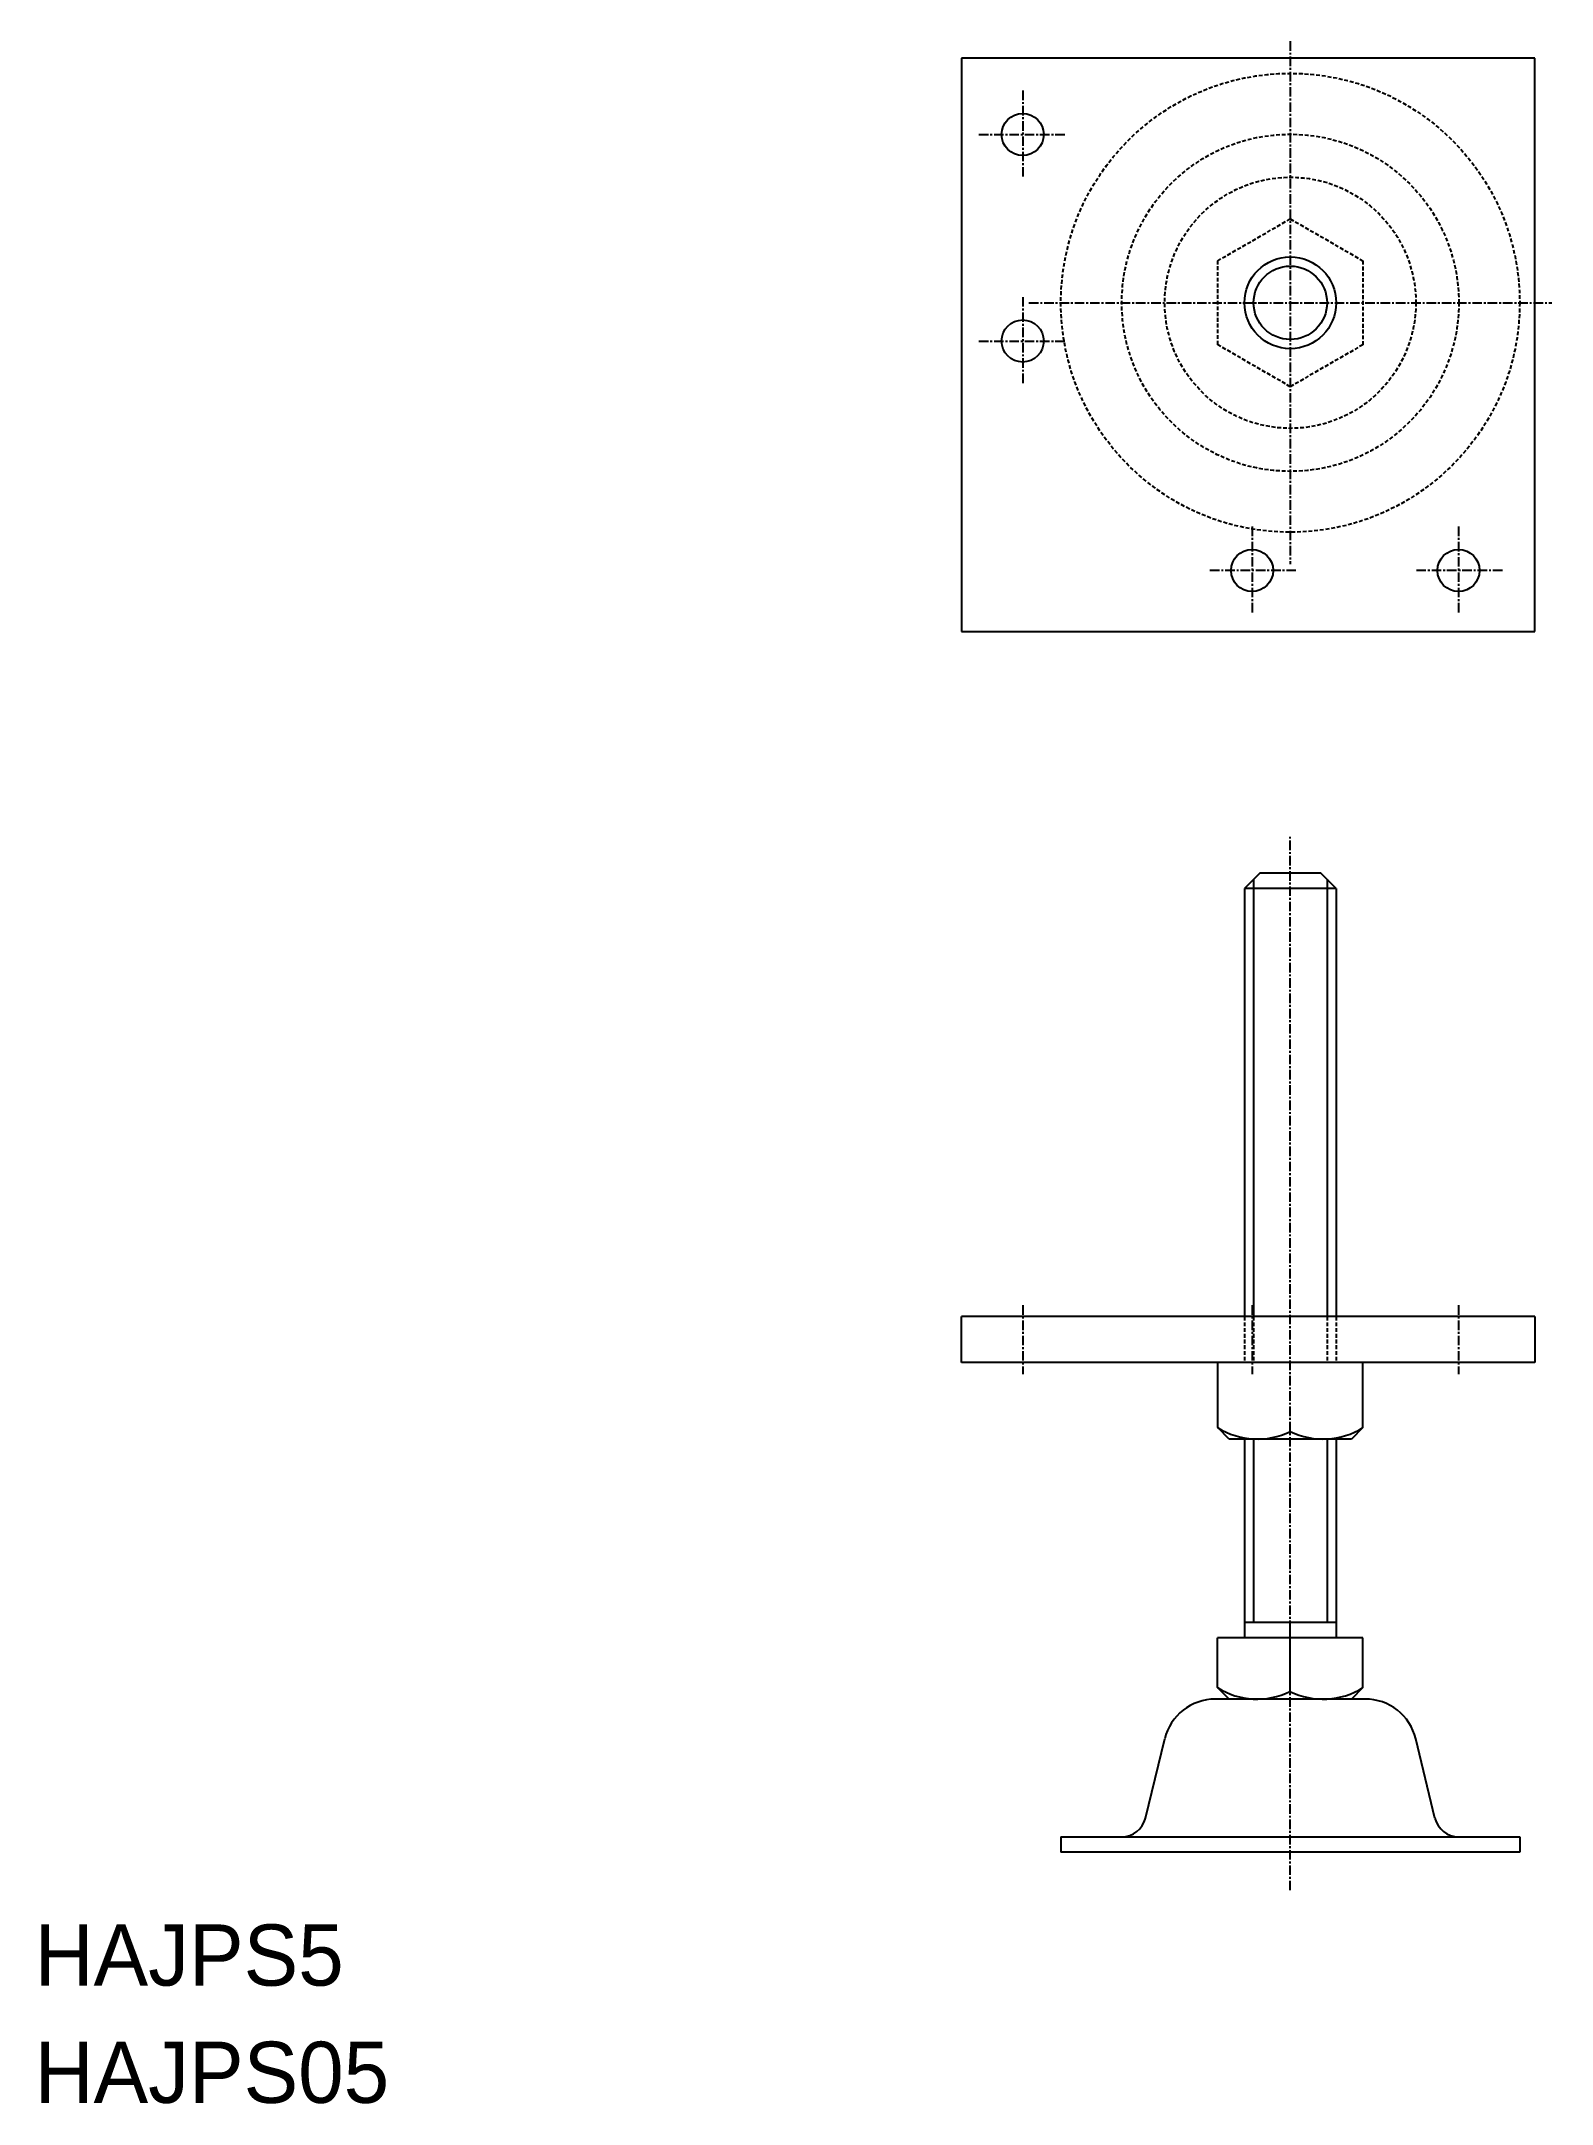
# Model space of a CAD drawing. Extents: x 1 to 198, y 0 to 270.
import ezdxf

# ---------------------------------------------------------------- set-up
doc = ezdxf.new("R2010")
doc.units = 0
doc.linetypes.add('CENTER', pattern=[2, 1.25, -0.25, 0.25, -0.25])
doc.linetypes.add('DASHED', pattern=[0.75, 0.5, -0.25])
doc.layers.get('0').update_dxf_attribs({"linetype": 'CONTINUOUS'})
doc.layers.add('CENTER', color=1, linetype='CENTER')

msp = doc.modelspace()

# ---------------------------------------------------------------- linework, layer by layer
at = {"color": 7, "linetype": 'CONTINUOUS'}
for p, q in [((196.23, 267.36), (121.23, 267.36)), ((121.23, 267.36), (121.23, 192.36)), ((196.23, 192.36), (196.23, 267.36)), ((121.23, 192.36), (196.23, 192.36)), ((139.98, 192.36), (139.98, 192.36)), ((158.73, 192.36), (158.73, 192.36)), ((160.23, 160.8), (158.23, 158.8)), ((168.23, 160.8), (160.23, 160.8)), ((170.23, 158.8), (168.23, 160.8)), ((170.23, 158.8), (158.23, 158.8)), ((158.23, 158.8), (158.23, 102.8)), ((170.23, 158.8), (170.23, 102.8)), ((196.23, 102.8), (121.23, 102.8)), ((121.23, 96.8), (121.23, 102.8)), ((196.23, 102.8), (196.23, 96.8)), ((196.23, 96.8), (121.23, 96.8)), ((154.73, 88.3), (154.73, 96.8)), ((173.73, 88.3), (173.73, 96.8)), ((156.23, 86.8), (154.73, 88.3)), ((172.23, 86.8), (156.23, 86.8)), ((158.23, 86.8), (158.23, 60.8)), ((170.23, 86.8), (170.23, 60.8)), ((173.73, 88.3), (172.23, 86.8)), ((170.23, 62.8), (158.23, 62.8)), ((164.22, 53.8), (164.22, 62.8)), ((173.73, 60.8), (154.72, 60.8)), ((154.72, 54.3), (154.72, 60.8)), ((173.73, 54.3), (173.73, 60.8)), ((156.22, 52.8), (154.72, 54.3)), ((173.73, 54.3), (172.23, 52.8)), ((174.03, 52.8), (154.41, 52.8)), ((172.17, 52.8), (156.17, 52.8)), ((145.3, 37.24), (147.81, 47.6)), ((183.15, 37.24), (180.64, 47.6)), ((134.23, 34.8), (194.23, 34.8)), ((134.23, 34.8), (134.23, 32.8)), ((194.23, 32.8), (134.23, 32.8)), ((194.23, 34.8), (194.23, 32.8))]:
    msp.add_line(p, q, dxfattribs=at)
at = {"color": 3, "linetype": 'DASHED'}
for p, q in [((154.73, 240.85), (164.23, 246.33)), ((164.23, 246.33), (173.73, 240.85)), ((154.73, 229.88), (154.73, 240.85)), ((173.73, 240.85), (173.73, 229.88)), ((164.23, 224.39), (154.73, 229.88)), ((173.73, 229.88), (164.23, 224.39)), ((158.23, 102.8), (158.23, 96.8)), ((159.43, 102.8), (159.43, 96.8)), ((169.03, 102.8), (169.03, 96.8)), ((170.23, 102.8), (170.23, 96.8))]:
    msp.add_line(p, q, dxfattribs=at)
at = {"color": 3, "linetype": 'CONTINUOUS'}
for p, q in [((159.43, 160), (159.43, 102.8)), ((169.03, 159.99), (169.03, 102.8)), ((159.43, 86.8), (159.43, 62.8)), ((169.03, 86.8), (169.03, 62.8))]:
    msp.add_line(p, q, dxfattribs=at)
at = {"color": 3, "linetype": 'DASHED'}
for radius in [30, 22.04, 16.42]:
    msp.add_circle((164.23, 235.36), radius, dxfattribs=at)
at = {"color": 7, "linetype": 'CONTINUOUS'}
for centre, radius in [((129.23, 257.36), 2.75), ((164.23, 235.36), 6), ((129.23, 230.36), 2.75), ((159.23, 200.36), 2.75), ((186.23, 200.36), 2.75)]:
    msp.add_circle(centre, radius, dxfattribs=at)
at = {"color": 3, "linetype": 'CONTINUOUS'}
msp.add_circle((164.23, 235.36), 4.8, dxfattribs=at)
at = {"color": 7, "linetype": 'CONTINUOUS'}
for centre, radius, start, end in [((159.93, 96.53), 9.74, 237.7294, 296.2498), ((168.53, 96.53), 9.74, 243.8051, 302.2254), ((159.89, 62.42), 9.63, 237.5519, 296.3889), ((168.51, 62.62), 9.83, 243.9243, 302.0759), ((154.41, 46), 6.79, 89.9065, 166.4266), ((174.03, 46), 6.8, 13.615, 90.0984), ((142.19, 38), 3.2, 270, 346.3861), ((186.26, 38), 3.2, 193.6139, 270)]:
    msp.add_arc(centre, radius, start, end, dxfattribs=at)
at = {"layer": 'CENTER', "color": 1, "linetype": 'CENTER'}
for p, q in [((164.23, 269.56), (164.23, 201.17)), ((129.23, 263.11), (129.23, 251.62)), ((123.49, 257.36), (134.97, 257.36)), ((129.23, 236.11), (129.23, 224.62)), ((130.04, 235.36), (198.42, 235.36)), ((123.49, 230.36), (134.97, 230.36)), ((159.23, 206.11), (159.23, 194.62)), ((186.23, 206.11), (186.23, 194.62)), ((164.97, 200.36), (153.49, 200.36)), ((191.97, 200.36), (180.49, 200.36)), ((164.23, 27.8), (164.23, 165.8)), ((129.23, 104.3), (129.23, 95.3)), ((159.23, 104.3), (159.23, 95.3)), ((186.23, 104.3), (186.23, 95.3))]:
    msp.add_line(p, q, dxfattribs=at)

# ---------------------------------------------------------------- texts
at = {"color": 7, "linetype": 'CONTINUOUS'}
for s, p in [('HAJPS5', (0, 15.33)), ('HAJPS05', (0, 0))]:
    msp.add_text(s, height=8, dxfattribs=at).set_placement(p)

doc.saveas('drawing.dxf')
